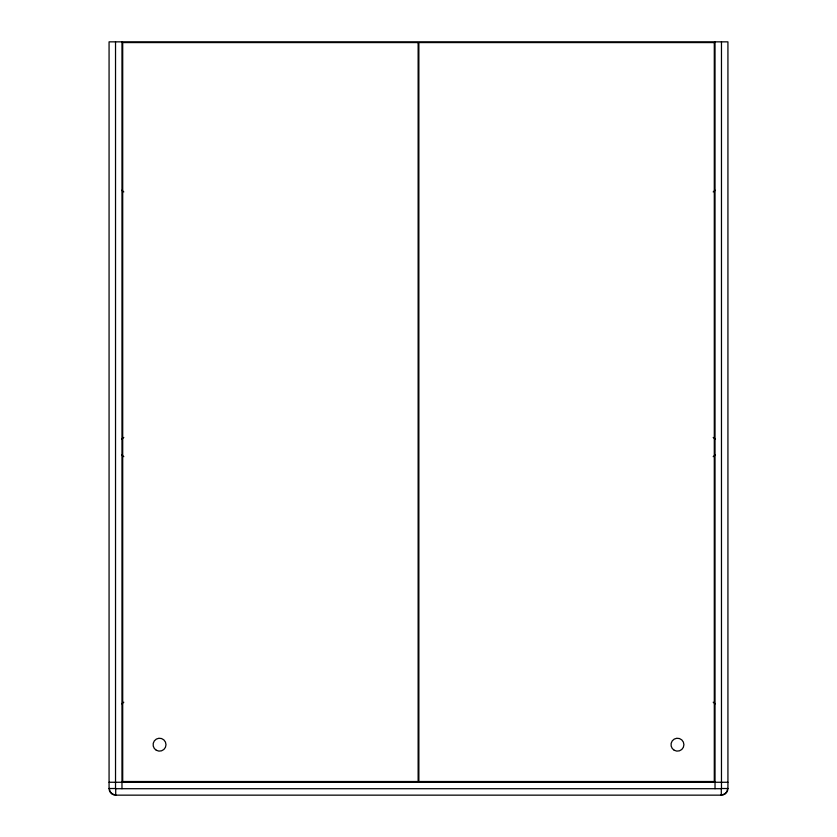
<?xml version="1.0" encoding="UTF-8"?>
<svg xmlns="http://www.w3.org/2000/svg" width="837" height="837" viewBox="0 0 837 837"><rect width="100%" height="100%" fill="white"/><g stroke="black" fill="none" stroke-linecap="round" stroke-linejoin="round"><path stroke-width="1.26" d="M121.731 439.038L123.803 437.448M713.197 191.893L715.269 190.292M121.731 703.802L123.803 702.212M713.197 456.646L715.269 455.056M109.072 782.26L727.928 782.26M109.072 788.517L115.705 788.517L115.705 795.15L721.295 795.15A6.633 6.633 0 0 0 727.928 788.517L727.928 41.85L109.072 41.85L109.072 788.517A6.633 6.633 0 0 0 115.705 795.15M727.928 788.517L721.295 788.517L721.295 795.15M713.197 437.448L715.269 439.038M121.731 190.292L123.803 191.893M713.197 702.212L715.269 703.802M121.731 455.056L123.803 456.646M721.473 41.85L721.473 788.705L115.527 788.705L115.527 41.85M715.028 41.85L715.028 788.705M121.972 41.85L121.972 788.705M727.594 788.517A6.298 6.298 0 0 1 721.295 794.815M115.705 794.815A6.298 6.298 0 0 1 109.406 788.517M418.134 42.582L122.704 42.582L122.704 781.517L418.134 781.517L418.134 42.582M714.296 42.582L418.866 42.582L418.866 781.517L714.296 781.517L714.296 42.582M156.32 750.276A6.455 6.455 0 0 0 165.998 744.689A6.455 6.455 0 0 0 156.32 739.092A6.455 6.455 0 0 0 156.32 750.276M674.235 750.276A6.455 6.455 0 0 0 683.913 744.689A6.455 6.455 0 0 0 674.235 739.092A6.455 6.455 0 0 0 674.235 750.276"/></g></svg>
